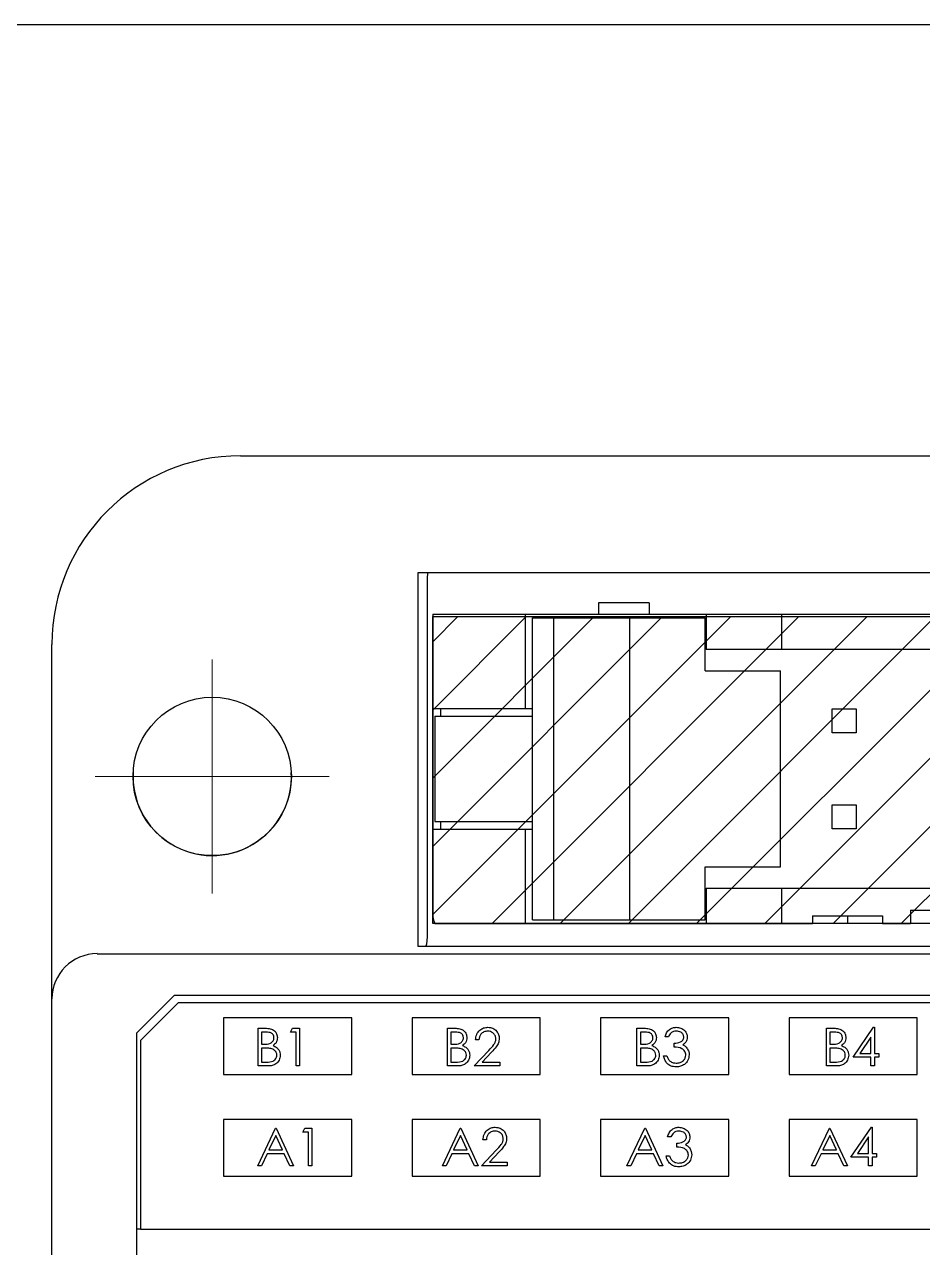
# Model space of a CAD drawing. Header units: millimetres. Extents: x 52 to 3850, y 79 to 1546.
# Drawn here: x 1433.41 to 1462.98, y 886.76 to 927.02 of the extents above; entities that cross this region are included whole.
import ezdxf

# ---------------------------------------------------------------- set-up
doc = ezdxf.new("R2010")
doc.units = ezdxf.units.MM
doc.header["$LTSCALE"] = 25
doc.linetypes.add('CENTER', pattern=[2, 1.25, -0.25, 0.25, -0.25])
doc.layers.add('Power_12V', color=50, linetype='Continuous')
for name, color, linetype, lineweight in [('Terminal_IO', 3, 'Continuous', 25), ('Z_OM_CENTER', 4, 'CENTER', 13), ('Z_OM_OUTLINE', 7, 'Continuous', 30)]:
    doc.layers.add(name, color=color, linetype=linetype, lineweight=lineweight)

msp = doc.modelspace()

# ---------------------------------------------------------------- hatches: boundary and pattern name
at = {"layer": 'Power_12V'}
h = msp.add_hatch(dxfattribs=at)
h.set_pattern_fill('ANSI31', color=3, scale=0.5)
h.set_pattern_definition([(45, (-3405, 875), (-1.122532, 1.122532), [])])
h.paths.add_polyline_path([(1446.851, 907.529), (1511.71, 907.529), (1511.71, 897.428), (1446.851, 897.428)])

# ---------------------------------------------------------------- linework, layer by layer
at = {"layer": 'Terminal_IO'}
msp.add_line((1383.08, 927.016), (1479.314, 927.016), dxfattribs=at)
msp.add_lwpolyline([(1446.851, 907.529), (1511.71, 907.529), (1511.71, 897.428), (1446.851, 897.428)], close=True, dxfattribs=at)
at = {"layer": 'Z_OM_CENTER'}
for p, q in [((1439.59, 898.42), (1439.59, 906.116)), ((1435.741, 902.268), (1443.438, 902.268))]:
    msp.add_line(p, q, dxfattribs=at)
at = {"layer": 'Z_OM_OUTLINE', "color": 7, "linetype": 'Continuous', "lineweight": 25}
for p, q in [((1440.521, 912.821), (1518.107, 912.821)), ((1446.355, 908.972), (1446.355, 896.682)), ((1512.272, 908.972), (1446.355, 908.972)), ((1446.679, 908.972), (1446.665, 908.786)), ((1446.665, 908.786), (1446.665, 896.993)), ((1452.314, 907.979), (1452.314, 907.607)), ((1453.977, 907.979), (1452.314, 907.979)), ((1453.977, 907.979), (1453.977, 907.607)), ((1446.851, 907.607), (1446.851, 897.655)), ((1446.851, 907.607), (1449.893, 907.607)), ((1449.893, 907.607), (1449.893, 904.503)), ((1449.893, 907.607), (1455.851, 907.607)), ((1450.14, 904.255), (1450.14, 907.483)), ((1450.14, 907.483), (1450.83, 907.483)), ((1450.83, 907.483), (1450.83, 897.552)), ((1450.83, 907.483), (1452.071, 907.483)), ((1452.071, 907.483), (1453.338, 907.483)), ((1453.338, 897.552), (1453.338, 907.483)), ((1453.338, 907.483), (1455.82, 907.483)), ((1455.82, 905.745), (1455.82, 907.483)), ((1455.851, 907.607), (1458.334, 907.607)), ((1455.851, 907.607), (1455.851, 906.459)), ((1458.334, 907.607), (1458.334, 906.459)), ((1458.334, 907.607), (1500.293, 907.607)), ((1434.314, 894.945), (1434.314, 906.614)), ((1455.851, 906.459), (1455.82, 906.459)), ((1455.851, 906.459), (1458.334, 906.459)), ((1458.334, 906.459), (1500.293, 906.459)), ((1455.82, 905.745), (1458.303, 905.745)), ((1458.303, 899.29), (1458.303, 905.745)), ((1446.863, 904.503), (1449.893, 904.503)), ((1446.863, 900.531), (1446.863, 904.503)), ((1447.112, 904.255), (1447.112, 904.503)), ((1449.893, 904.503), (1450.14, 904.503)), ((1460.001, 904.488), (1460.789, 904.488)), ((1460.001, 903.7), (1460.001, 904.488)), ((1460.789, 904.488), (1460.789, 903.7)), ((1446.921, 904.255), (1446.921, 900.779)), ((1446.921, 904.255), (1450.14, 904.255)), ((1450.14, 900.779), (1450.14, 904.255)), ((1460.789, 903.7), (1460.001, 903.7)), ((1460.001, 901.335), (1460.789, 901.335)), ((1460.001, 900.547), (1460.001, 901.335)), ((1460.789, 901.335), (1460.789, 900.547)), ((1446.863, 900.531), (1449.893, 900.531)), ((1446.921, 900.779), (1450.14, 900.779)), ((1447.112, 900.531), (1447.112, 900.779)), ((1449.893, 900.531), (1449.893, 897.428)), ((1449.893, 900.531), (1450.14, 900.531)), ((1450.14, 897.552), (1450.14, 900.779)), ((1460.789, 900.547), (1460.001, 900.547)), ((1455.82, 899.29), (1458.303, 899.29)), ((1455.82, 897.552), (1455.82, 899.29)), ((1455.82, 898.576), (1455.851, 898.576)), ((1455.851, 898.576), (1455.851, 897.428)), ((1458.334, 898.576), (1455.851, 898.576)), ((1458.334, 898.576), (1458.334, 897.428)), ((1463.834, 898.576), (1458.334, 898.576)), ((1459.358, 897.676), (1459.358, 897.428)), ((1459.358, 897.676), (1461.655, 897.676)), ((1460.507, 897.676), (1460.507, 897.428)), ((1461.655, 897.676), (1461.655, 897.428)), ((1462.58, 897.862), (1463.834, 897.862)), ((1462.58, 897.862), (1462.58, 897.428)), ((1446.917, 897.428), (1449.893, 897.428)), ((1449.893, 897.428), (1455.851, 897.428)), ((1450.14, 897.552), (1450.83, 897.552)), ((1450.83, 897.552), (1452.071, 897.552)), ((1452.071, 897.552), (1453.338, 897.552)), ((1453.338, 897.552), (1455.82, 897.552)), ((1455.851, 897.428), (1458.334, 897.428)), ((1458.334, 897.428), (1459.358, 897.428)), ((1460.507, 897.428), (1459.358, 897.428)), ((1461.655, 897.428), (1460.507, 897.428)), ((1461.655, 897.428), (1462.58, 897.428)), ((1435.803, 896.434), (1522.824, 896.434)), ((1446.355, 896.682), (1512.272, 896.682)), ((1434.314, 892.189), (1434.314, 894.945)), ((1437.107, 893.828), (1438.348, 895.069)), ((1438.472, 894.821), (1437.231, 893.579)), ((1438.348, 895.069), (1520.279, 895.069)), ((1520.155, 894.821), (1438.472, 894.821)), ((1439.962, 894.324), (1439.962, 892.462)), ((1444.183, 894.324), (1439.962, 894.324)), ((1444.183, 892.462), (1444.183, 894.324)), ((1450.39, 894.324), (1446.169, 894.324)), ((1446.169, 894.324), (1446.169, 892.462)), ((1450.39, 892.462), (1450.39, 894.324)), ((1456.596, 894.324), (1452.376, 894.324)), ((1452.376, 894.324), (1452.376, 892.462)), ((1456.596, 892.462), (1456.596, 894.324)), ((1462.803, 894.324), (1458.583, 894.324)), ((1458.583, 894.324), (1458.583, 892.462)), ((1460.691, 893.025), (1461.368, 894.012)), ((1461.368, 894.012), (1461.391, 894.012)), ((1461.391, 894.012), (1461.391, 893.152)), ((1462.803, 892.462), (1462.803, 894.324)), ((1437.107, 892.189), (1437.107, 893.828)), ((1441.099, 892.738), (1441.099, 893.98)), ((1441.099, 893.98), (1441.341, 893.98)), ((1441.362, 893.852), (1441.21, 893.852)), ((1441.21, 893.852), (1441.21, 893.455)), ((1442.165, 893.852), (1442.238, 893.98)), ((1442.356, 893.852), (1442.165, 893.852)), ((1442.238, 893.98), (1442.468, 893.98)), ((1442.356, 892.738), (1442.356, 893.852)), ((1442.468, 893.98), (1442.468, 892.738)), ((1447.338, 893.98), (1447.58, 893.98)), ((1447.338, 892.738), (1447.338, 893.98)), ((1447.449, 893.852), (1447.449, 893.455)), ((1447.6, 893.852), (1447.449, 893.852)), ((1453.576, 893.98), (1453.819, 893.98)), ((1453.576, 892.738), (1453.576, 893.98)), ((1453.839, 893.852), (1453.688, 893.852)), ((1453.688, 893.852), (1453.688, 893.455)), ((1454.611, 893.693), (1454.5, 893.693)), ((1459.815, 893.98), (1460.057, 893.98)), ((1459.815, 892.738), (1459.815, 893.98)), ((1460.078, 893.852), (1459.927, 893.852)), ((1459.927, 893.852), (1459.927, 893.455)), ((1461.279, 893.691), (1460.909, 893.152)), ((1461.279, 893.152), (1461.279, 893.691)), ((1437.231, 893.579), (1437.231, 887.372)), ((1441.21, 893.455), (1441.285, 893.455)), ((1441.284, 893.327), (1441.21, 893.327)), ((1441.21, 893.327), (1441.21, 892.866)), ((1447.449, 893.455), (1447.524, 893.455)), ((1447.449, 893.327), (1447.449, 892.866)), ((1447.523, 893.327), (1447.449, 893.327)), ((1448.213, 892.738), (1448.694, 893.252)), ((1448.372, 893.598), (1448.261, 893.598)), ((1453.688, 893.455), (1453.763, 893.455)), ((1453.762, 893.327), (1453.688, 893.327)), ((1453.688, 893.327), (1453.688, 892.866)), ((1454.802, 893.359), (1454.802, 893.486)), ((1459.927, 893.455), (1460.001, 893.455)), ((1459.927, 893.327), (1459.927, 892.866)), ((1460, 893.327), (1459.927, 893.327)), ((1441.21, 892.866), (1441.369, 892.866)), ((1447.449, 892.866), (1447.608, 892.866)), ((1448.789, 893.197), (1448.479, 892.866)), ((1448.479, 892.866), (1449.057, 892.866)), ((1449.057, 892.866), (1449.057, 892.738)), ((1453.688, 892.866), (1453.847, 892.866)), ((1454.452, 893.073), (1454.563, 893.073)), ((1459.927, 892.866), (1460.085, 892.866)), ((1461.279, 893.025), (1460.691, 893.025)), ((1460.909, 893.152), (1461.279, 893.152)), ((1461.279, 892.738), (1461.279, 893.025)), ((1461.391, 893.152), (1461.534, 893.152)), ((1461.534, 893.025), (1461.391, 893.025)), ((1461.391, 893.025), (1461.391, 892.738)), ((1461.534, 893.152), (1461.534, 893.025)), ((1439.962, 892.462), (1444.183, 892.462)), ((1441.435, 892.738), (1441.099, 892.738)), ((1442.468, 892.738), (1442.356, 892.738)), ((1446.169, 892.462), (1450.39, 892.462)), ((1447.673, 892.738), (1447.338, 892.738)), ((1449.057, 892.738), (1448.213, 892.738)), ((1452.376, 892.462), (1456.596, 892.462)), ((1453.912, 892.738), (1453.576, 892.738)), ((1458.583, 892.462), (1462.803, 892.462)), ((1460.151, 892.738), (1459.815, 892.738)), ((1461.391, 892.738), (1461.279, 892.738)), ((1434.314, 885.875), (1434.314, 892.189)), ((1437.107, 886.899), (1437.107, 892.189)), ((1444.183, 890.972), (1439.962, 890.972)), ((1439.962, 890.972), (1439.962, 889.11)), ((1444.183, 889.11), (1444.183, 890.972)), ((1446.169, 890.972), (1446.169, 889.11)), ((1450.39, 890.972), (1446.169, 890.972)), ((1450.39, 889.11), (1450.39, 890.972)), ((1456.596, 890.972), (1452.376, 890.972)), ((1452.376, 890.972), (1452.376, 889.11)), ((1456.596, 889.11), (1456.596, 890.972)), ((1462.803, 890.972), (1458.583, 890.972)), ((1458.583, 890.972), (1458.583, 889.11)), ((1462.803, 889.11), (1462.803, 890.972)), ((1441.088, 889.45), (1441.677, 890.691)), ((1441.683, 890.449), (1441.458, 889.975)), ((1441.677, 890.691), (1441.692, 890.691)), ((1441.902, 889.975), (1441.683, 890.449)), ((1441.692, 890.691), (1442.265, 889.45)), ((1442.568, 890.564), (1442.641, 890.691)), ((1442.759, 890.564), (1442.568, 890.564)), ((1442.641, 890.691), (1442.87, 890.691)), ((1442.759, 889.45), (1442.759, 890.564)), ((1442.87, 890.691), (1442.87, 889.45)), ((1447.167, 889.45), (1447.756, 890.691)), ((1447.763, 890.449), (1447.538, 889.975)), ((1447.756, 890.691), (1447.772, 890.691)), ((1447.982, 889.975), (1447.763, 890.449)), ((1447.772, 890.691), (1448.345, 889.45)), ((1453.247, 889.45), (1453.836, 890.691)), ((1453.842, 890.449), (1453.618, 889.975)), ((1453.836, 890.691), (1453.852, 890.691)), ((1454.061, 889.975), (1453.842, 890.449)), ((1453.852, 890.691), (1454.425, 889.45)), ((1454.695, 890.405), (1454.584, 890.405)), ((1459.326, 889.45), (1459.915, 890.691)), ((1459.922, 890.449), (1459.697, 889.975)), ((1459.915, 890.691), (1459.931, 890.691)), ((1460.141, 889.975), (1459.922, 890.449)), ((1459.931, 890.691), (1460.504, 889.45)), ((1460.616, 889.736), (1461.293, 890.723)), ((1461.204, 890.403), (1460.834, 889.863)), ((1461.204, 889.863), (1461.204, 890.403)), ((1461.293, 890.723), (1461.316, 890.723)), ((1461.316, 890.723), (1461.316, 889.863)), ((1448.616, 890.309), (1448.504, 890.309)), ((1454.886, 890.07), (1454.886, 890.198)), ((1441.398, 889.848), (1441.209, 889.45)), ((1441.961, 889.848), (1441.398, 889.848)), ((1441.458, 889.975), (1441.902, 889.975)), ((1442.144, 889.45), (1441.961, 889.848)), ((1447.478, 889.848), (1447.289, 889.45)), ((1448.04, 889.848), (1447.478, 889.848)), ((1447.538, 889.975), (1447.982, 889.975)), ((1448.224, 889.45), (1448.04, 889.848)), ((1448.456, 889.45), (1448.938, 889.963)), ((1449.033, 889.909), (1448.722, 889.577)), ((1453.557, 889.848), (1453.368, 889.45)), ((1454.12, 889.848), (1453.557, 889.848)), ((1453.618, 889.975), (1454.061, 889.975)), ((1454.303, 889.45), (1454.12, 889.848)), ((1454.536, 889.784), (1454.647, 889.784)), ((1459.637, 889.848), (1459.448, 889.45)), ((1460.2, 889.848), (1459.637, 889.848)), ((1459.697, 889.975), (1460.141, 889.975)), ((1460.383, 889.45), (1460.2, 889.848)), ((1461.204, 889.736), (1460.616, 889.736)), ((1460.834, 889.863), (1461.204, 889.863)), ((1461.204, 889.45), (1461.204, 889.736)), ((1461.316, 889.863), (1461.459, 889.863)), ((1461.316, 889.736), (1461.316, 889.45)), ((1461.459, 889.736), (1461.316, 889.736)), ((1461.459, 889.863), (1461.459, 889.736)), ((1441.209, 889.45), (1441.088, 889.45)), ((1442.265, 889.45), (1442.144, 889.45)), ((1442.87, 889.45), (1442.759, 889.45)), ((1447.289, 889.45), (1447.167, 889.45)), ((1448.345, 889.45), (1448.224, 889.45)), ((1449.3, 889.45), (1448.456, 889.45)), ((1448.722, 889.577), (1449.3, 889.577)), ((1449.3, 889.577), (1449.3, 889.45)), ((1453.368, 889.45), (1453.247, 889.45)), ((1454.425, 889.45), (1454.303, 889.45)), ((1459.448, 889.45), (1459.326, 889.45)), ((1460.504, 889.45), (1460.383, 889.45)), ((1461.316, 889.45), (1461.204, 889.45)), ((1439.962, 889.11), (1444.183, 889.11)), ((1446.169, 889.11), (1450.39, 889.11)), ((1452.376, 889.11), (1456.596, 889.11)), ((1458.583, 889.11), (1462.803, 889.11)), ((1437.231, 887.372), (1437.107, 887.372)), ((1437.231, 887.372), (1521.396, 887.372)), ((1437.107, 884.083), (1437.107, 886.899))]:
    msp.add_line(p, q, dxfattribs=at)
at = {"layer": 'Z_OM_OUTLINE', "color": 7, "linetype": 'Continuous', "lineweight": 25, "flags": 128}
msp.add_lwpolyline([(1446.665, 896.993), (1446.642, 896.751), (1446.626, 896.682)], dxfattribs=at)
at = {"layer": 'Z_OM_OUTLINE', "color": 7, "linetype": 'Continuous', "lineweight": 25}
msp.add_circle((1439.59, 902.268), 2.607, dxfattribs=at)
for centre, radius, start, end in [((1440.521, 906.614), 6.207, 90, 180), ((1439.59, 902.269), 2.607, 176.2428, 2.887), ((1435.803, 894.945), 1.49, 90, 180)]:
    msp.add_arc(centre, radius, start, end, dxfattribs=at)
msp.add_ellipse((1491.529, 897.803), major_axis=(44.69, 0), ratio=0.142857, start_param=3.164893, end_param=3.20048, dxfattribs=at)
for points, knots in [([(1448.261, 893.598), (1448.268, 893.658), (1448.282, 893.779), (1448.388, 893.917), (1448.523, 893.999), (1448.618, 894.008), (1448.666, 894.012)], [0, 0, 0, 0, 0.28003, 0.559516, 0.779667, 1, 1, 1, 1]), ([(1448.666, 894.012), (1448.721, 894.006), (1448.832, 893.996), (1448.954, 893.895), (1449.029, 893.772), (1449.037, 893.686), (1449.041, 893.643)], [0, 0, 0, 0, 0.279891, 0.559224, 0.779582, 1, 1, 1, 1]), ([(1454.5, 893.693), (1454.514, 893.741), (1454.542, 893.836), (1454.637, 893.942), (1454.752, 894.003), (1454.83, 894.009), (1454.869, 894.012)], [0, 0, 0, 0, 0.280289, 0.559681, 0.779747, 1, 1, 1, 1]), ([(1454.869, 894.012), (1454.919, 894.006), (1455.02, 893.995), (1455.14, 893.916), (1455.216, 893.807), (1455.227, 893.729), (1455.232, 893.689)], [0, 0, 0, 0, 0.280084, 0.559866, 0.780098, 1, 1, 1, 1]), ([(1441.285, 893.455), (1441.363, 893.455), (1441.461, 893.455), (1441.557, 893.518), (1441.594, 893.561), (1441.62, 893.613), (1441.623, 893.651), (1441.624, 893.67)], [0, 0, 0, 0, 0.498605, 0.624007, 0.7494, 0.874737, 1, 1, 1, 1]), ([(1441.341, 893.98), (1441.394, 893.979), (1441.5, 893.976), (1441.64, 893.913), (1441.722, 893.797), (1441.731, 893.714), (1441.736, 893.672)], [0, 0, 0, 0, 0.281319, 0.559922, 0.779934, 1, 1, 1, 1]), ([(1441.624, 893.67), (1441.621, 893.701), (1441.615, 893.746), (1441.576, 893.794), (1441.502, 893.847), (1441.424, 893.85), (1441.362, 893.852)], [0, 0, 0, 0, 0.249286, 0.374924, 0.500642, 1, 1, 1, 1]), ([(1441.736, 893.672), (1441.734, 893.643), (1441.729, 893.584), (1441.688, 893.485), (1441.629, 893.437), (1441.592, 893.408)], [0, 0, 0, 0, 0.280867, 0.561527, 1, 1, 1, 1]), ([(1447.524, 893.455), (1447.602, 893.455), (1447.7, 893.455), (1447.796, 893.518), (1447.833, 893.561), (1447.858, 893.613), (1447.861, 893.651), (1447.863, 893.67)], [0, 0, 0, 0, 0.498608, 0.62401, 0.749402, 0.874737, 1, 1, 1, 1]), ([(1447.58, 893.98), (1447.633, 893.979), (1447.739, 893.976), (1447.879, 893.913), (1447.96, 893.797), (1447.97, 893.714), (1447.974, 893.672)], [0, 0, 0, 0, 0.281315, 0.559922, 0.779934, 1, 1, 1, 1]), ([(1447.863, 893.67), (1447.859, 893.701), (1447.854, 893.746), (1447.815, 893.794), (1447.74, 893.847), (1447.663, 893.85), (1447.6, 893.852)], [0, 0, 0, 0, 0.249286, 0.374925, 0.500648, 1, 1, 1, 1]), ([(1447.974, 893.672), (1447.972, 893.643), (1447.968, 893.584), (1447.927, 893.485), (1447.867, 893.437), (1447.831, 893.408)], [0, 0, 0, 0, 0.280866, 0.561528, 1, 1, 1, 1]), ([(1448.66, 893.884), (1448.618, 893.88), (1448.533, 893.871), (1448.437, 893.794), (1448.385, 893.697), (1448.377, 893.631), (1448.372, 893.598)], [0, 0, 0, 0, 0.279697, 0.558845, 0.779175, 1, 1, 1, 1]), ([(1448.929, 893.633), (1448.924, 893.671), (1448.914, 893.748), (1448.838, 893.829), (1448.751, 893.877), (1448.69, 893.882), (1448.66, 893.884)], [0, 0, 0, 0, 0.279124, 0.558978, 0.779349, 1, 1, 1, 1]), ([(1448.694, 893.252), (1448.754, 893.313), (1448.837, 893.399), (1448.919, 893.531), (1448.926, 893.599), (1448.929, 893.633)], [0, 0, 0, 0, 0.560718, 0.780532, 1, 1, 1, 1]), ([(1449.041, 893.643), (1449.036, 893.593), (1449.026, 893.495), (1448.926, 893.346), (1448.841, 893.254), (1448.789, 893.197)], [0, 0, 0, 0, 0.279288, 0.559154, 1, 1, 1, 1]), ([(1453.763, 893.455), (1453.841, 893.455), (1453.938, 893.455), (1454.034, 893.518), (1454.072, 893.561), (1454.097, 893.613), (1454.1, 893.651), (1454.102, 893.67)], [0, 0, 0, 0, 0.498605, 0.624007, 0.7494, 0.874737, 1, 1, 1, 1]), ([(1453.819, 893.98), (1453.872, 893.979), (1453.978, 893.976), (1454.118, 893.913), (1454.199, 893.797), (1454.208, 893.714), (1454.213, 893.672)], [0, 0, 0, 0, 0.281319, 0.559922, 0.779934, 1, 1, 1, 1]), ([(1454.102, 893.67), (1454.098, 893.701), (1454.093, 893.746), (1454.053, 893.794), (1453.979, 893.847), (1453.901, 893.85), (1453.839, 893.852)], [0, 0, 0, 0, 0.249286, 0.374924, 0.500642, 1, 1, 1, 1]), ([(1454.213, 893.672), (1454.211, 893.643), (1454.207, 893.584), (1454.166, 893.485), (1454.106, 893.437), (1454.07, 893.408)], [0, 0, 0, 0, 0.280867, 0.561527, 1, 1, 1, 1]), ([(1454.871, 893.884), (1454.838, 893.882), (1454.774, 893.877), (1454.671, 893.815), (1454.634, 893.739), (1454.611, 893.693)], [0, 0, 0, 0, 0.280633, 0.560363, 1, 1, 1, 1]), ([(1454.802, 893.486), (1454.872, 893.493), (1454.977, 893.503), (1455.08, 893.575), (1455.115, 893.637), (1455.119, 893.672), (1455.12, 893.69)], [0, 0, 0, 0, 0.499421, 0.749014, 0.874542, 1, 1, 1, 1]), ([(1455.12, 893.69), (1455.114, 893.722), (1455.101, 893.787), (1455.006, 893.868), (1454.922, 893.878), (1454.871, 893.884)], [0, 0, 0, 0, 0.278858, 0.560074, 1, 1, 1, 1]), ([(1455.232, 893.689), (1455.23, 893.66), (1455.226, 893.603), (1455.181, 893.508), (1455.122, 893.462), (1455.087, 893.434)], [0, 0, 0, 0, 0.280507, 0.560793, 1, 1, 1, 1]), ([(1460.001, 893.455), (1460.079, 893.455), (1460.177, 893.455), (1460.273, 893.518), (1460.31, 893.561), (1460.336, 893.613), (1460.339, 893.651), (1460.34, 893.67)], [0, 0, 0, 0, 0.498609, 0.624009, 0.749402, 0.874737, 1, 1, 1, 1]), ([(1460.057, 893.98), (1460.111, 893.979), (1460.216, 893.976), (1460.356, 893.913), (1460.438, 893.797), (1460.447, 893.714), (1460.452, 893.672)], [0, 0, 0, 0, 0.281317, 0.559921, 0.779934, 1, 1, 1, 1]), ([(1460.34, 893.67), (1460.337, 893.701), (1460.331, 893.746), (1460.292, 893.794), (1460.218, 893.847), (1460.14, 893.85), (1460.078, 893.852)], [0, 0, 0, 0, 0.249285, 0.374925, 0.500645, 1, 1, 1, 1]), ([(1460.452, 893.672), (1460.45, 893.643), (1460.445, 893.584), (1460.405, 893.485), (1460.345, 893.437), (1460.308, 893.408)], [0, 0, 0, 0, 0.280867, 0.561528, 1, 1, 1, 1]), ([(1441.517, 893.313), (1441.473, 893.318), (1441.396, 893.328), (1441.318, 893.327), (1441.284, 893.327)], [0, 0, 0, 0, 0.559738, 1, 1, 1, 1]), ([(1441.72, 893.091), (1441.716, 893.121), (1441.709, 893.182), (1441.637, 893.271), (1441.562, 893.297), (1441.517, 893.313)], [0, 0, 0, 0, 0.279944, 0.560431, 1, 1, 1, 1]), ([(1441.592, 893.408), (1441.629, 893.393), (1441.704, 893.363), (1441.782, 893.28), (1441.824, 893.185), (1441.829, 893.122), (1441.831, 893.091)], [0, 0, 0, 0, 0.280382, 0.559604, 0.779764, 1, 1, 1, 1]), ([(1447.755, 893.313), (1447.712, 893.318), (1447.635, 893.328), (1447.557, 893.327), (1447.523, 893.327)], [0, 0, 0, 0, 0.559734, 1, 1, 1, 1]), ([(1447.958, 893.091), (1447.955, 893.121), (1447.947, 893.182), (1447.875, 893.271), (1447.801, 893.297), (1447.755, 893.313)], [0, 0, 0, 0, 0.279942, 0.560426, 1, 1, 1, 1]), ([(1447.831, 893.408), (1447.868, 893.393), (1447.942, 893.363), (1448.021, 893.28), (1448.063, 893.185), (1448.068, 893.122), (1448.07, 893.091)], [0, 0, 0, 0, 0.280381, 0.559606, 0.779765, 1, 1, 1, 1]), ([(1453.994, 893.313), (1453.951, 893.318), (1453.874, 893.328), (1453.796, 893.327), (1453.762, 893.327)], [0, 0, 0, 0, 0.559738, 1, 1, 1, 1]), ([(1454.197, 893.091), (1454.193, 893.121), (1454.186, 893.182), (1454.114, 893.271), (1454.04, 893.297), (1453.994, 893.313)], [0, 0, 0, 0, 0.279944, 0.560431, 1, 1, 1, 1]), ([(1454.07, 893.408), (1454.107, 893.393), (1454.181, 893.363), (1454.259, 893.28), (1454.302, 893.185), (1454.306, 893.122), (1454.309, 893.091)], [0, 0, 0, 0, 0.280382, 0.559604, 0.779764, 1, 1, 1, 1]), ([(1455.184, 893.097), (1455.182, 893.118), (1455.178, 893.161), (1455.14, 893.24), (1455.024, 893.347), (1454.891, 893.354), (1454.802, 893.359)], [0, 0, 0, 0, 0.125586, 0.25119, 0.500603, 1, 1, 1, 1]), ([(1455.087, 893.434), (1455.116, 893.419), (1455.167, 893.392), (1455.205, 893.347), (1455.221, 893.328)], [0, 0, 0, 0, 0.5598, 1, 1, 1, 1]), ([(1455.221, 893.328), (1455.245, 893.29), (1455.288, 893.222), (1455.293, 893.142), (1455.295, 893.107)], [0, 0, 0, 0, 0.55942, 1, 1, 1, 1]), ([(1460.233, 893.313), (1460.19, 893.318), (1460.112, 893.328), (1460.035, 893.327), (1460, 893.327)], [0, 0, 0, 0, 0.559734, 1, 1, 1, 1]), ([(1460.436, 893.091), (1460.432, 893.121), (1460.425, 893.182), (1460.353, 893.271), (1460.278, 893.297), (1460.233, 893.313)], [0, 0, 0, 0, 0.279942, 0.560429, 1, 1, 1, 1]), ([(1460.308, 893.408), (1460.346, 893.393), (1460.42, 893.363), (1460.498, 893.28), (1460.54, 893.185), (1460.545, 893.122), (1460.547, 893.091)], [0, 0, 0, 0, 0.280384, 0.559606, 0.779765, 1, 1, 1, 1]), ([(1441.369, 892.866), (1441.45, 892.866), (1441.572, 892.866), (1441.679, 892.961), (1441.715, 893.032), (1441.718, 893.071), (1441.72, 893.091)], [0, 0, 0, 0, 0.499357, 0.748736, 0.874398, 1, 1, 1, 1]), ([(1441.831, 893.091), (1441.824, 893.035), (1441.809, 892.924), (1441.697, 892.806), (1441.566, 892.746), (1441.478, 892.741), (1441.435, 892.738)], [0, 0, 0, 0, 0.279142, 0.558655, 0.779058, 1, 1, 1, 1]), ([(1447.608, 892.866), (1447.689, 892.866), (1447.811, 892.866), (1447.918, 892.961), (1447.953, 893.032), (1447.957, 893.071), (1447.958, 893.091)], [0, 0, 0, 0, 0.499361, 0.748736, 0.874399, 1, 1, 1, 1]), ([(1448.07, 893.091), (1448.062, 893.035), (1448.048, 892.924), (1447.936, 892.806), (1447.805, 892.746), (1447.717, 892.741), (1447.673, 892.738)], [0, 0, 0, 0, 0.279141, 0.558652, 0.779058, 1, 1, 1, 1]), ([(1453.847, 892.866), (1453.928, 892.866), (1454.049, 892.866), (1454.156, 892.961), (1454.192, 893.032), (1454.195, 893.071), (1454.197, 893.091)], [0, 0, 0, 0, 0.499357, 0.748736, 0.874398, 1, 1, 1, 1]), ([(1454.309, 893.091), (1454.301, 893.035), (1454.286, 892.924), (1454.175, 892.806), (1454.043, 892.746), (1453.956, 892.741), (1453.912, 892.738)], [0, 0, 0, 0, 0.279142, 0.558655, 0.779061, 1, 1, 1, 1]), ([(1454.866, 892.707), (1454.809, 892.712), (1454.695, 892.722), (1454.561, 892.817), (1454.483, 892.942), (1454.462, 893.029), (1454.452, 893.073)], [0, 0, 0, 0, 0.279887, 0.55898, 0.779263, 1, 1, 1, 1]), ([(1454.563, 893.073), (1454.575, 893.037), (1454.595, 892.972), (1454.64, 892.923), (1454.66, 892.901)], [0, 0, 0, 0, 0.560695, 1, 1, 1, 1]), ([(1454.66, 892.901), (1454.696, 892.879), (1454.76, 892.839), (1454.835, 892.835), (1454.868, 892.834)], [0, 0, 0, 0, 0.558744, 1, 1, 1, 1]), ([(1455.295, 893.107), (1455.286, 893.046), (1455.269, 892.924), (1455.152, 892.79), (1455.01, 892.718), (1454.914, 892.71), (1454.866, 892.707)], [0, 0, 0, 0, 0.279304, 0.558838, 0.779279, 1, 1, 1, 1]), ([(1454.868, 892.834), (1454.911, 892.837), (1454.997, 892.843), (1455.101, 892.907), (1455.171, 892.995), (1455.18, 893.063), (1455.184, 893.097)], [0, 0, 0, 0, 0.280602, 0.560154, 0.780302, 1, 1, 1, 1]), ([(1460.085, 892.866), (1460.166, 892.866), (1460.288, 892.866), (1460.395, 892.961), (1460.431, 893.032), (1460.434, 893.071), (1460.436, 893.091)], [0, 0, 0, 0, 0.499361, 0.748735, 0.874399, 1, 1, 1, 1]), ([(1460.547, 893.091), (1460.54, 893.035), (1460.525, 892.924), (1460.414, 892.806), (1460.282, 892.746), (1460.195, 892.741), (1460.151, 892.738)], [0, 0, 0, 0, 0.279141, 0.558655, 0.77906, 1, 1, 1, 1]), ([(1448.504, 890.309), (1448.511, 890.369), (1448.526, 890.49), (1448.632, 890.628), (1448.767, 890.711), (1448.861, 890.719), (1448.909, 890.723)], [0, 0, 0, 0, 0.280029, 0.559516, 0.779667, 1, 1, 1, 1]), ([(1448.903, 890.596), (1448.861, 890.591), (1448.776, 890.583), (1448.68, 890.505), (1448.629, 890.408), (1448.62, 890.342), (1448.616, 890.309)], [0, 0, 0, 0, 0.279701, 0.558848, 0.779177, 1, 1, 1, 1]), ([(1449.173, 890.344), (1449.167, 890.382), (1449.157, 890.459), (1449.081, 890.54), (1448.994, 890.589), (1448.933, 890.593), (1448.903, 890.596)], [0, 0, 0, 0, 0.279126, 0.55898, 0.779353, 1, 1, 1, 1]), ([(1448.909, 890.723), (1448.964, 890.718), (1449.075, 890.707), (1449.198, 890.606), (1449.272, 890.484), (1449.28, 890.397), (1449.284, 890.354)], [0, 0, 0, 0, 0.279891, 0.559224, 0.779582, 1, 1, 1, 1]), ([(1454.584, 890.405), (1454.598, 890.452), (1454.627, 890.548), (1454.721, 890.653), (1454.836, 890.714), (1454.914, 890.72), (1454.953, 890.723)], [0, 0, 0, 0, 0.280287, 0.559678, 0.779743, 1, 1, 1, 1]), ([(1454.955, 890.596), (1454.922, 890.593), (1454.858, 890.588), (1454.755, 890.526), (1454.718, 890.451), (1454.695, 890.405)], [0, 0, 0, 0, 0.280639, 0.560367, 1, 1, 1, 1]), ([(1454.886, 890.198), (1454.956, 890.204), (1455.061, 890.214), (1455.164, 890.287), (1455.199, 890.349), (1455.203, 890.383), (1455.204, 890.401)], [0, 0, 0, 0, 0.499417, 0.749016, 0.874544, 1, 1, 1, 1]), ([(1454.953, 890.723), (1455.004, 890.718), (1455.104, 890.707), (1455.224, 890.627), (1455.301, 890.519), (1455.311, 890.44), (1455.316, 890.4)], [0, 0, 0, 0, 0.280085, 0.559868, 0.780099, 1, 1, 1, 1]), ([(1455.204, 890.401), (1455.198, 890.433), (1455.185, 890.499), (1455.09, 890.579), (1455.006, 890.589), (1454.955, 890.596)], [0, 0, 0, 0, 0.278861, 0.560072, 1, 1, 1, 1]), ([(1455.316, 890.4), (1455.314, 890.372), (1455.31, 890.314), (1455.265, 890.219), (1455.207, 890.173), (1455.171, 890.145)], [0, 0, 0, 0, 0.280508, 0.560794, 1, 1, 1, 1]), ([(1448.938, 889.963), (1448.997, 890.025), (1449.08, 890.11), (1449.163, 890.243), (1449.169, 890.31), (1449.173, 890.344)], [0, 0, 0, 0, 0.560717, 0.780531, 1, 1, 1, 1]), ([(1449.284, 890.354), (1449.279, 890.305), (1449.269, 890.206), (1449.17, 890.057), (1449.085, 889.965), (1449.033, 889.909)], [0, 0, 0, 0, 0.279288, 0.559154, 1, 1, 1, 1]), ([(1455.268, 889.808), (1455.266, 889.829), (1455.263, 889.873), (1455.224, 889.951), (1455.109, 890.058), (1454.975, 890.065), (1454.886, 890.07)], [0, 0, 0, 0, 0.125587, 0.251191, 0.500606, 1, 1, 1, 1]), ([(1455.171, 890.145), (1455.2, 890.13), (1455.251, 890.103), (1455.289, 890.059), (1455.305, 890.039)], [0, 0, 0, 0, 0.55979, 1, 1, 1, 1]), ([(1455.305, 890.039), (1455.329, 890.001), (1455.372, 889.933), (1455.377, 889.854), (1455.379, 889.818)], [0, 0, 0, 0, 0.559419, 1, 1, 1, 1]), ([(1454.95, 889.418), (1454.893, 889.423), (1454.779, 889.433), (1454.645, 889.528), (1454.567, 889.654), (1454.546, 889.74), (1454.536, 889.784)], [0, 0, 0, 0, 0.279884, 0.558978, 0.779262, 1, 1, 1, 1]), ([(1454.647, 889.784), (1454.659, 889.748), (1454.679, 889.683), (1454.725, 889.634), (1454.745, 889.612)], [0, 0, 0, 0, 0.560692, 1, 1, 1, 1]), ([(1454.745, 889.612), (1454.78, 889.59), (1454.844, 889.55), (1454.919, 889.547), (1454.952, 889.545)], [0, 0, 0, 0, 0.558748, 1, 1, 1, 1]), ([(1455.379, 889.818), (1455.371, 889.758), (1455.353, 889.636), (1455.236, 889.502), (1455.094, 889.429), (1454.998, 889.422), (1454.95, 889.418)], [0, 0, 0, 0, 0.279304, 0.558838, 0.779277, 1, 1, 1, 1]), ([(1454.952, 889.545), (1454.995, 889.548), (1455.081, 889.554), (1455.185, 889.618), (1455.256, 889.707), (1455.264, 889.774), (1455.268, 889.808)], [0, 0, 0, 0, 0.280598, 0.560149, 0.780302, 1, 1, 1, 1])]:
    msp.add_open_spline(points, degree=3, knots=knots, dxfattribs=at)

doc.saveas('drawing.dxf')
